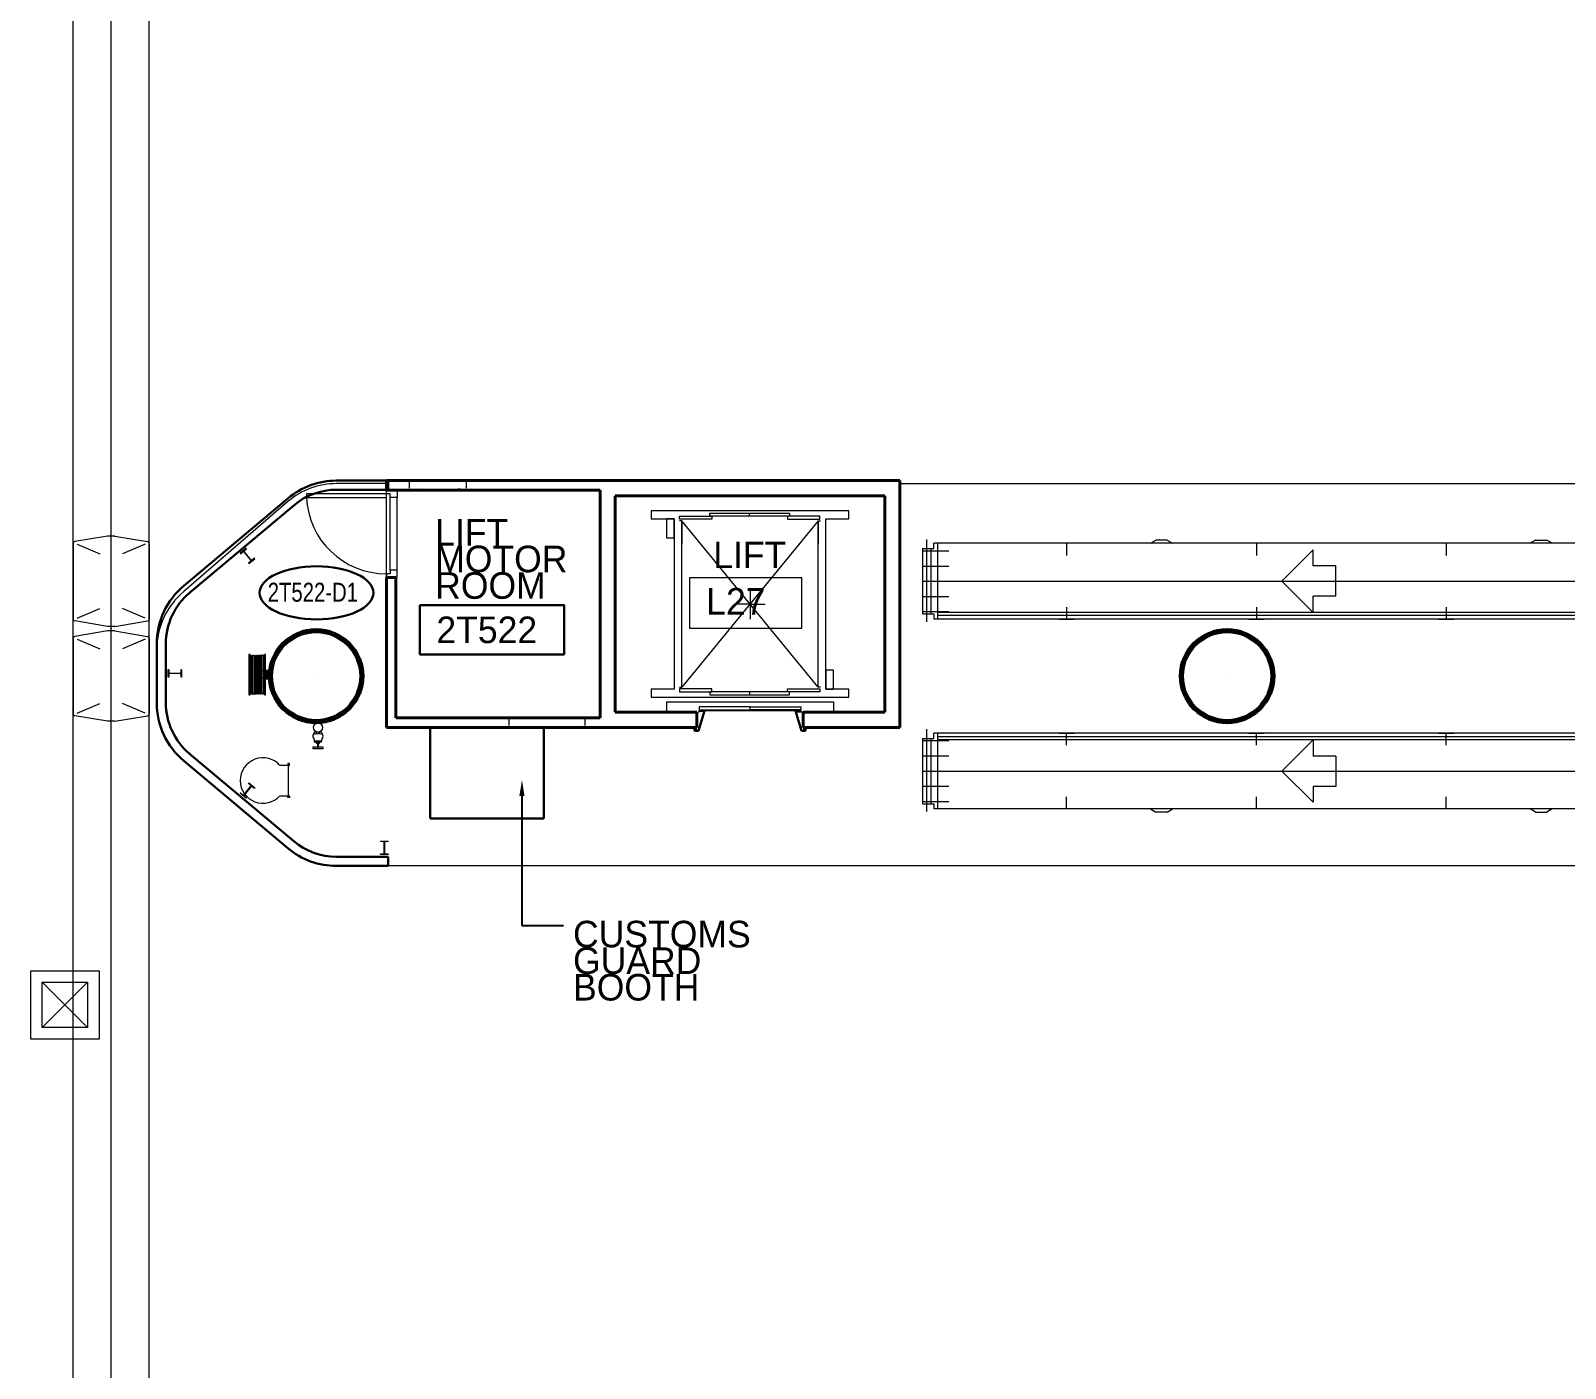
# Model space of a CAD drawing. Header units: metres. Extents: x 1807 to 3745, y 842 to 1968.
# Drawn here: x 3482.24 to 3502.45, y 1370.88 to 1388.5 of the extents above; entities that cross this region are included whole.
import ezdxf
from ezdxf import colors
from ezdxf.entities.mleader import LeaderData, LeaderLine
from ezdxf.enums import TextEntityAlignment as Align
from ezdxf.math import Vec2, Vec3

# ---------------------------------------------------------------- set-up
doc = ezdxf.new("R2010")
doc.units = ezdxf.units.M
doc.header["$MEASUREMENT"] = 0
doc.linetypes.add('DGN1', pattern=[7.299439, 0, -7.299439])
doc.layers.get('0').update_dxf_attribs({"lineweight": 0})
for name, color, linetype, lineweight in [('Level 1', 7, 'Continuous', 0), ('Level 31', 7, 'Continuous', 0), ('Level 33', 7, 'Continuous', 0), ('Primary Door', 7, 'Continuous', 0), ('TRIRIGA DOOR BOX', 7, 'Continuous', 0)]:
    doc.layers.add(name, color=color, linetype=linetype, lineweight=lineweight)
doc.styles.add('Style-CHAR_FAST_FONT', font='CHAR_FAST_FONT.shx', dxfattribs={"height": 0.2})

# ---------------------------------------------------------------- blocks, each defined once
blk = doc.blocks.new('AnonymusCell_232')
at = {"layer": 'Primary Door', "color": 7, "linetype": 'Continuous', "lineweight": 30}
blk.add_ellipse((0, 0), major_axis=(0.75, 0), ratio=0.466667, dxfattribs=at)
at = {"layer": 'Primary Door', "color": 7, "linetype": 'Continuous', "lineweight": 30, "style": 'Style-CHAR_FAST_FONT', "width": 0.799986}
blk.add_text('2T522-D1', height=0.25, dxfattribs=at).set_placement((-0.643, 0.133), align=Align.TOP_LEFT)
blk = doc.blocks.new('RFNUM4_48')
at = {"layer": 'Level 33', "color": 7, "linetype": 'Continuous', "lineweight": 13, "extrusion": (0, 0, -1)}
blk.add_lwpolyline([(0, 0), (-0.00985, 0), (-0.00985, 0.00442), (0, 0.00442)], close=True, dxfattribs=at)
at = {"layer": 'Level 33', "color": 7, "linetype": 'Continuous', "lineweight": 13, "style": 'Style-CHAR_FAST_FONT'}
blk.add_text('L27', height=0.002333, dxfattribs=at).set_placement((0.00147, 0.00235), align=Align.MIDDLE_LEFT)

msp = doc.modelspace()

# ---------------------------------------------------------------- linework, layer by layer
at = {"layer": 'Level 1', "color": 7, "linetype": 'Continuous', "lineweight": 0}
for p, q in [((3482.8, 1267.909), (3482.8, 1392.8)), ((3483.8, 1267.909), (3483.8, 1392.8)), ((3486.915, 1382.535), (3486.27, 1382.535)), ((3486.915, 1382.575), (3493.69, 1382.575)), ((3493.69, 1382.575), (3493.69, 1382.535)), ((3493.69, 1382.535), (3511.63, 1382.535)), ((3485.627, 1382.301), (3484.257, 1381.116)), ((3486.925, 1382.402), (3485.871, 1382.402)), ((3485.871, 1382.402), (3485.871, 1382.354)), ((3485.871, 1382.354), (3486.925, 1382.354)), ((3486.925, 1382.45), (3487.069, 1382.45)), ((3486.925, 1382.402), (3486.925, 1382.45)), ((3486.925, 1382.402), (3486.925, 1382.45)), ((3486.925, 1382.45), (3487.069, 1382.45)), ((3486.925, 1381.3), (3486.925, 1382.402)), ((3486.973, 1382.402), (3486.925, 1382.402)), ((3486.925, 1382.354), (3486.925, 1382.402)), ((3486.973, 1382.402), (3486.925, 1382.402)), ((3486.973, 1382.354), (3486.973, 1382.402)), ((3486.973, 1382.354), (3486.973, 1382.402)), ((3486.973, 1381.396), (3486.973, 1382.354)), ((3487.069, 1382.354), (3486.973, 1382.354)), ((3487.069, 1382.354), (3486.973, 1382.354)), ((3487.069, 1382.45), (3487.069, 1382.354)), ((3487.069, 1382.45), (3487.069, 1382.354)), ((3487.069, 1381.396), (3487.069, 1382.354)), ((3493.015, 1382.175), (3490.415, 1382.175)), ((3490.415, 1382.175), (3490.415, 1382.072)), ((3490.415, 1382.072), (3490.715, 1382.072)), ((3490.715, 1382.072), (3490.615, 1382.072)), ((3490.615, 1382.072), (3490.615, 1381.822)), ((3490.715, 1382.072), (3490.715, 1379.828)), ((3490.715, 1381.822), (3490.715, 1382.072)), ((3490.785, 1382.067), (3490.785, 1382.107)), ((3490.785, 1382.107), (3491.21, 1382.107)), ((3491.21, 1382.067), (3490.785, 1382.067)), ((3491.185, 1382.147), (3492.235, 1382.147)), ((3491.185, 1382.107), (3491.185, 1382.147)), ((3492.235, 1382.107), (3491.185, 1382.107)), ((3491.21, 1382.107), (3491.21, 1382.067)), ((3491.71, 1382.107), (3491.71, 1382.147)), ((3492.21, 1382.107), (3492.21, 1382.067)), ((3492.635, 1382.107), (3492.21, 1382.107)), ((3492.21, 1382.067), (3492.635, 1382.067)), ((3492.235, 1382.147), (3492.235, 1382.107)), ((3492.635, 1382.067), (3492.635, 1382.107)), ((3492.715, 1379.828), (3492.715, 1382.072)), ((3492.715, 1382.072), (3493.015, 1382.072)), ((3493.015, 1382.072), (3493.015, 1382.175)), ((3490.815, 1382.047), (3490.786, 1382.047)), ((3492.615, 1379.853), (3490.815, 1382.047)), ((3492.615, 1382.047), (3490.815, 1379.853)), ((3490.815, 1382.047), (3490.815, 1381.74)), ((3490.815, 1379.853), (3490.815, 1382.047)), ((3492.615, 1382.047), (3492.615, 1381.74)), ((3492.615, 1379.853), (3492.615, 1382.047)), ((3492.615, 1382.047), (3492.644, 1382.047)), ((3482.8, 1381.749), (3482.8, 1380.751)), ((3483.25, 1381.845), (3482.821, 1381.773)), ((3482.85, 1381.738), (3483.15, 1381.611)), ((3483.35, 1381.845), (3483.25, 1381.845)), ((3483.35, 1381.845), (3483.779, 1381.773)), ((3483.75, 1381.738), (3483.45, 1381.611)), ((3483.8, 1381.749), (3483.8, 1380.751)), ((3483.8, 1381.749), (3483.8, 1380.751)), ((3490.615, 1381.822), (3490.715, 1381.822)), ((3490.715, 1381.782), (3490.715, 1381.74)), ((3493.986, 1381.68), (3494.136, 1381.68)), ((3493.986, 1381.68), (3493.986, 1380.82)), ((3511.854, 1381.75), (3494.136, 1381.75)), ((3494.136, 1381.68), (3494.136, 1381.75)), ((3495.886, 1381.75), (3495.886, 1381.59)), ((3496.992, 1381.75), (3497.061, 1381.79)), ((3497.211, 1381.79), (3497.061, 1381.79)), ((3497.211, 1381.79), (3497.28, 1381.75)), ((3498.386, 1381.75), (3498.386, 1381.59)), ((3499.131, 1381.662), (3498.72, 1381.252)), ((3499.131, 1381.452), (3499.131, 1381.662)), ((3500.886, 1381.75), (3500.886, 1381.59)), ((3502.061, 1381.79), (3501.992, 1381.75)), ((3502.061, 1381.79), (3502.211, 1381.79)), ((3502.28, 1381.75), (3502.211, 1381.79)), ((3493.986, 1381.65), (3494.336, 1381.65)), ((3499.431, 1381.452), (3499.131, 1381.452)), ((3499.431, 1381.052), (3499.431, 1381.452)), ((3483.299, 1381.251), (3483.301, 1381.249)), ((3483.301, 1381.251), (3483.299, 1381.249)), ((3486.973, 1381.348), (3486.925, 1381.348)), ((3486.925, 1381.348), (3486.925, 1381.3)), ((3486.973, 1381.348), (3486.925, 1381.348)), ((3486.925, 1381.348), (3486.925, 1381.3)), ((3486.925, 1381.3), (3487.069, 1381.3)), ((3486.925, 1381.3), (3487.069, 1381.3)), ((3487.069, 1381.396), (3486.973, 1381.396)), ((3486.973, 1381.396), (3486.973, 1381.348)), ((3487.069, 1381.396), (3486.973, 1381.396)), ((3486.973, 1381.396), (3486.973, 1381.348)), ((3487.069, 1381.3), (3487.069, 1381.396)), ((3487.069, 1381.3), (3487.069, 1381.396)), ((3493.986, 1381.45), (3494.336, 1381.45)), ((3499.13, 1380.842), (3498.72, 1381.252)), ((3491.715, 1381.15), (3491.715, 1380.95)), ((3493.986, 1381.05), (3494.336, 1381.05)), ((3499.131, 1380.842), (3499.131, 1381.052)), ((3499.431, 1381.052), (3499.131, 1381.052)), ((3482.85, 1380.762), (3483.15, 1380.889)), ((3483.75, 1380.762), (3483.45, 1380.889)), ((3491.715, 1380.95), (3491.515, 1380.95)), ((3491.715, 1380.95), (3491.715, 1380.75)), ((3491.715, 1380.95), (3491.915, 1380.95)), ((3493.986, 1380.85), (3494.336, 1380.85)), ((3495.886, 1380.91), (3495.886, 1380.75)), ((3498.386, 1380.91), (3498.386, 1380.75)), ((3500.886, 1380.91), (3500.886, 1380.75)), ((3483.25, 1380.655), (3482.821, 1380.727)), ((3483.35, 1380.655), (3483.25, 1380.655)), ((3483.35, 1380.655), (3483.779, 1380.727)), ((3493.986, 1380.82), (3494.136, 1380.82)), ((3494.136, 1380.82), (3494.136, 1380.75)), ((3511.854, 1380.75), (3494.136, 1380.75)), ((3508.476, 1380.84), (3494.186, 1380.84)), ((3494.186, 1380.84), (3494.186, 1380.8)), ((3507.886, 1380.8), (3494.186, 1380.8)), ((3495.786, 1380.75), (3495.986, 1380.75)), ((3498.286, 1380.75), (3498.486, 1380.75)), ((3500.786, 1380.75), (3500.986, 1380.75)), ((3482.8, 1380.499), (3482.8, 1379.501)), ((3483.25, 1380.595), (3482.821, 1380.523)), ((3482.85, 1380.488), (3483.15, 1380.361)), ((3483.35, 1380.595), (3483.25, 1380.595)), ((3483.299, 1380.626), (3483.301, 1380.624)), ((3483.301, 1380.626), (3483.299, 1380.624)), ((3483.35, 1380.595), (3483.779, 1380.523)), ((3483.75, 1380.488), (3483.45, 1380.361)), ((3483.8, 1380.499), (3483.8, 1379.501)), ((3483.8, 1380.499), (3483.8, 1379.501)), ((3483.9, 1379.65), (3483.9, 1380.425)), ((3483.9, 1380.425), (3483.9, 1379.65)), ((3485.13, 1380.264), (3485.13, 1379.774)), ((3485.149, 1380.264), (3485.149, 1379.774)), ((3485.167, 1380.264), (3485.167, 1379.774)), ((3485.186, 1380.264), (3485.186, 1379.774)), ((3485.204, 1380.264), (3485.204, 1379.774)), ((3485.223, 1380.264), (3485.223, 1379.774)), ((3485.241, 1380.261), (3485.241, 1379.774)), ((3485.241, 1380.261), (3485.241, 1379.774)), ((3485.26, 1380.264), (3485.26, 1379.774)), ((3485.278, 1380.264), (3485.278, 1379.774)), ((3485.297, 1380.264), (3485.297, 1379.774)), ((3485.316, 1380.264), (3485.316, 1379.774)), ((3492.815, 1380.078), (3492.715, 1380.078)), ((3492.715, 1380.078), (3492.715, 1379.828)), ((3492.815, 1379.828), (3492.815, 1380.078)), ((3483.299, 1380.001), (3483.301, 1379.999)), ((3483.301, 1380.001), (3483.299, 1379.999)), ((3485.999, 1380.001), (3486.001, 1379.999)), ((3485.999, 1379.999), (3486.001, 1380.001)), ((3490.786, 1379.853), (3490.815, 1379.853)), ((3492.644, 1379.853), (3492.615, 1379.853)), ((3497.999, 1380.001), (3498.001, 1379.999)), ((3497.999, 1379.999), (3498.001, 1380.001)), ((3482.85, 1379.512), (3483.15, 1379.639)), ((3483.75, 1379.512), (3483.45, 1379.639)), ((3490.715, 1379.828), (3490.415, 1379.828)), ((3490.415, 1379.828), (3490.415, 1379.725)), ((3490.415, 1379.725), (3493.015, 1379.725)), ((3490.615, 1379.66), (3492.815, 1379.66)), ((3490.615, 1379.66), (3490.615, 1379.525)), ((3491.21, 1379.833), (3490.785, 1379.833)), ((3490.785, 1379.833), (3490.785, 1379.793)), ((3490.785, 1379.793), (3491.21, 1379.793)), ((3492.235, 1379.793), (3491.185, 1379.793)), ((3491.185, 1379.793), (3491.185, 1379.753)), ((3491.185, 1379.753), (3492.235, 1379.753)), ((3491.21, 1379.793), (3491.21, 1379.833)), ((3491.71, 1379.793), (3491.71, 1379.753)), ((3492.21, 1379.793), (3492.21, 1379.833)), ((3492.21, 1379.833), (3492.635, 1379.833)), ((3492.635, 1379.793), (3492.21, 1379.793)), ((3492.235, 1379.753), (3492.235, 1379.793)), ((3492.635, 1379.833), (3492.635, 1379.793)), ((3493.015, 1379.828), (3492.715, 1379.828)), ((3492.715, 1379.828), (3492.815, 1379.828)), ((3492.815, 1379.66), (3492.815, 1379.525)), ((3493.015, 1379.725), (3493.015, 1379.828)), ((3483.25, 1379.405), (3482.821, 1379.477)), ((3483.35, 1379.405), (3483.779, 1379.477)), ((3491.715, 1379.595), (3491.045, 1379.595)), ((3491.045, 1379.595), (3491.045, 1379.555)), ((3491.045, 1379.555), (3491.715, 1379.555)), ((3492.315, 1379.545), (3491.115, 1379.545)), ((3491.715, 1379.595), (3492.385, 1379.595)), ((3491.715, 1379.555), (3491.715, 1379.595)), ((3491.715, 1379.555), (3491.715, 1379.595)), ((3492.385, 1379.555), (3491.715, 1379.555)), ((3492.385, 1379.595), (3492.385, 1379.555)), ((3483.35, 1379.405), (3483.25, 1379.405)), ((3483.299, 1379.376), (3483.301, 1379.374)), ((3483.301, 1379.376), (3483.299, 1379.374)), ((3485.976, 1379.243), (3485.976, 1379.258)), ((3485.985, 1379.261), (3485.985, 1379.277)), ((3486.005, 1379.243), (3486.005, 1379.258)), ((3486.042, 1379.243), (3486.042, 1379.258)), ((3486.062, 1379.277), (3486.062, 1379.261)), ((3486.07, 1379.258), (3486.071, 1379.258)), ((3486.071, 1379.258), (3486.071, 1379.243)), ((3511.854, 1379.25), (3494.136, 1379.25)), ((3494.136, 1379.18), (3494.136, 1379.25)), ((3495.786, 1379.25), (3495.986, 1379.25)), ((3495.886, 1379.09), (3495.886, 1379.25)), ((3498.286, 1379.25), (3498.486, 1379.25)), ((3498.386, 1379.09), (3498.386, 1379.25)), ((3500.786, 1379.25), (3500.986, 1379.25)), ((3500.886, 1379.09), (3500.886, 1379.25)), ((3486.091, 1379.066), (3485.956, 1379.066)), ((3485.956, 1379.066), (3485.956, 1379.046)), ((3485.956, 1379.046), (3486.091, 1379.046)), ((3486.071, 1379.143), (3485.976, 1379.143)), ((3485.976, 1379.143), (3485.976, 1379.133)), ((3485.976, 1379.133), (3486.071, 1379.133)), ((3486.046, 1379.133), (3486.001, 1379.133)), ((3486.001, 1379.133), (3486.001, 1379.124)), ((3486.016, 1379.101), (3486.012, 1379.101)), ((3486.013, 1379.121), (3486.013, 1379.133)), ((3486.031, 1379.101), (3486.016, 1379.101)), ((3486.016, 1379.101), (3486.016, 1379.066)), ((3486.016, 1379.066), (3486.031, 1379.066)), ((3486.036, 1379.101), (3486.031, 1379.101)), ((3486.031, 1379.066), (3486.031, 1379.101)), ((3486.034, 1379.121), (3486.034, 1379.133)), ((3486.046, 1379.121), (3486.046, 1379.133)), ((3486.071, 1379.133), (3486.071, 1379.143)), ((3486.091, 1379.046), (3486.091, 1379.066)), ((3493.986, 1379.18), (3494.136, 1379.18)), ((3493.986, 1379.18), (3493.986, 1378.32)), ((3493.986, 1379.15), (3494.336, 1379.15)), ((3507.886, 1379.2), (3494.186, 1379.2)), ((3494.186, 1379.2), (3494.186, 1379.16)), ((3508.476, 1379.16), (3494.186, 1379.16)), ((3499.13, 1379.158), (3498.72, 1378.748)), ((3499.131, 1379.158), (3499.131, 1378.948)), ((3485.627, 1377.734), (3484.257, 1378.884)), ((3493.986, 1378.95), (3494.336, 1378.95)), ((3499.431, 1378.948), (3499.131, 1378.948)), ((3499.431, 1378.948), (3499.431, 1378.548)), ((3499.131, 1378.338), (3498.72, 1378.748)), ((3493.986, 1378.55), (3494.336, 1378.55)), ((3499.131, 1378.548), (3499.131, 1378.338)), ((3499.431, 1378.548), (3499.131, 1378.548)), ((3493.986, 1378.35), (3494.336, 1378.35)), ((3493.986, 1378.32), (3494.136, 1378.32)), ((3494.136, 1378.32), (3494.136, 1378.25)), ((3511.854, 1378.25), (3494.136, 1378.25)), ((3495.886, 1378.25), (3495.886, 1378.41)), ((3496.992, 1378.25), (3497.061, 1378.21)), ((3497.211, 1378.21), (3497.28, 1378.25)), ((3498.386, 1378.25), (3498.386, 1378.41)), ((3500.886, 1378.25), (3500.886, 1378.41)), ((3502.061, 1378.21), (3501.992, 1378.25)), ((3502.28, 1378.25), (3502.211, 1378.21)), ((3497.211, 1378.21), (3497.061, 1378.21)), ((3502.061, 1378.21), (3502.211, 1378.21)), ((3511.63, 1377.5), (3486.27, 1377.5)), ((3482.24, 1376.12), (3483.14, 1376.12)), ((3482.24, 1375.22), (3482.24, 1376.12)), ((3483.14, 1376.12), (3483.14, 1375.22)), ((3482.39, 1375.97), (3482.99, 1375.37)), ((3482.99, 1375.97), (3482.39, 1375.37)), ((3483.14, 1375.22), (3482.24, 1375.22))]:
    msp.add_line(p, q, dxfattribs=at)
at = {"layer": 'Level 1', "color": 7, "linetype": 'Continuous', "lineweight": 0, "ltscale": 4}
for p, q in [((3483.3, 1267.909), (3483.3, 1392.8)), ((3494.041, 1381.8), (3494.041, 1380.715)), ((3494.096, 1381.68), (3494.096, 1380.82)), ((3494.186, 1381.75), (3494.186, 1380.75)), ((3493.986, 1381.25), (3512.72, 1381.25)), ((3494.041, 1379.3), (3494.041, 1378.215)), ((3494.186, 1379.25), (3494.186, 1378.25)), ((3494.096, 1379.18), (3494.096, 1378.32)), ((3493.986, 1378.75), (3512.72, 1378.75))]:
    msp.add_line(p, q, dxfattribs=at)
at = {"layer": 'Level 1', "color": 7, "linetype": 'Continuous', "lineweight": 30}
for p, q in [((3486.95, 1382.575), (3486.27, 1382.575)), ((3486.95, 1382.455), (3486.95, 1382.575)), ((3485.627, 1382.341), (3484.257, 1381.191)), ((3486.27, 1382.455), (3486.95, 1382.455)), ((3484.334, 1381.099), (3485.704, 1382.249)), ((3483.9, 1380.425), (3483.9, 1379.65)), ((3484.02, 1379.65), (3484.02, 1380.425)), ((3485.34, 1380.07), (3485.34, 1379.968)), ((3485.369, 1380.07), (3485.34, 1380.07)), ((3485.369, 1379.968), (3485.369, 1380.07)), ((3485.34, 1379.968), (3485.369, 1379.968)), ((3491.115, 1379.545), (3491.035, 1379.28)), ((3491.045, 1379.525), (3491.045, 1379.545)), ((3491.045, 1379.545), (3491.115, 1379.545)), ((3492.385, 1379.545), (3492.315, 1379.545)), ((3492.315, 1379.545), (3492.395, 1379.28)), ((3492.385, 1379.525), (3492.385, 1379.545)), ((3489, 1379.325), (3487.5, 1379.325)), ((3487.5, 1379.325), (3487.5, 1378.125)), ((3489, 1378.125), (3489, 1379.325)), ((3490.985, 1379.28), (3490.985, 1379.305)), ((3490.985, 1379.305), (3491.015, 1379.305)), ((3491.035, 1379.28), (3490.985, 1379.28)), ((3492.395, 1379.28), (3492.445, 1379.28)), ((3492.445, 1379.305), (3492.415, 1379.305)), ((3492.445, 1379.28), (3492.445, 1379.305)), ((3484.257, 1378.884), (3485.627, 1377.734)), ((3485.704, 1377.826), (3484.334, 1378.976)), ((3487.5, 1378.125), (3489, 1378.125)), ((3486.95, 1377.62), (3486.27, 1377.62)), ((3486.95, 1377.5), (3486.95, 1377.62)), ((3486.27, 1377.5), (3486.95, 1377.5))]:
    msp.add_line(p, q, dxfattribs=at)
at = {"layer": 'Level 1', "color": 7, "linetype": 'Continuous', "lineweight": 40}
for p, q in [((3493.69, 1382.575), (3486.925, 1382.575)), ((3486.925, 1382.575), (3486.925, 1382.45)), ((3493.69, 1379.325), (3493.69, 1382.575)), ((3486.925, 1382.45), (3489.74, 1382.45)), ((3489.74, 1382.45), (3489.74, 1379.45)), ((3489.94, 1379.525), (3489.94, 1382.375)), ((3489.94, 1382.375), (3493.49, 1382.375)), ((3493.49, 1382.375), (3493.49, 1379.525)), ((3486.925, 1381.3), (3486.925, 1379.325)), ((3487.05, 1381.3), (3486.925, 1381.3)), ((3487.05, 1379.45), (3487.05, 1381.3)), ((3489.74, 1379.45), (3487.05, 1379.45)), ((3491.015, 1379.525), (3489.94, 1379.525)), ((3491.015, 1379.325), (3491.015, 1379.525)), ((3493.49, 1379.525), (3492.415, 1379.525)), ((3492.415, 1379.525), (3492.415, 1379.325)), ((3486.925, 1379.325), (3491.015, 1379.325)), ((3492.415, 1379.325), (3493.69, 1379.325))]:
    msp.add_line(p, q, dxfattribs=at)
at = {"layer": 'Level 1', "color": 7, "linetype": 'DGN1', "lineweight": 13}
for p, q in [((3487.225, 1382.575), (3487.225, 1382.45)), ((3487.225, 1382.45), (3487.975, 1382.575)), ((3487.975, 1382.45), (3487.225, 1382.575)), ((3487.975, 1382.575), (3487.975, 1382.45)), ((3488.54, 1379.45), (3488.54, 1379.325)), ((3488.54, 1379.325), (3489.54, 1379.45)), ((3489.54, 1379.325), (3488.54, 1379.45)), ((3489.54, 1379.45), (3489.54, 1379.325))]:
    msp.add_line(p, q, dxfattribs=at)
at = {"layer": 'Level 1', "color": 7, "linetype": 'Continuous', "lineweight": 13}
for p, q in [((3485.077, 1381.684), (3485, 1381.618)), ((3485.051, 1381.651), (3485.083, 1381.678)), ((3485.083, 1381.678), (3485.077, 1381.684)), ((3485, 1381.618), (3485.005, 1381.612)), ((3485.005, 1381.612), (3485.036, 1381.639)), ((3485.047, 1381.638), (3485.141, 1381.525)), ((3485.145, 1381.528), (3485.05, 1381.641)), ((3485.14, 1381.514), (3485.109, 1381.488)), ((3485.109, 1381.488), (3485.114, 1381.482)), ((3485.114, 1381.482), (3485.192, 1381.547)), ((3485.187, 1381.554), (3485.155, 1381.527)), ((3485.192, 1381.547), (3485.187, 1381.554)), ((3485.114, 1380.284), (3485.114, 1379.754)), ((3485.129, 1380.284), (3485.114, 1380.284)), ((3485.129, 1379.754), (3485.129, 1380.284)), ((3485.319, 1380.284), (3485.319, 1379.754)), ((3485.333, 1380.284), (3485.319, 1380.284)), ((3485.333, 1379.754), (3485.333, 1380.284)), ((3484.05, 1379.987), (3484.05, 1380.088)), ((3484.05, 1380.088), (3484.058, 1380.088)), ((3484.058, 1380.088), (3484.058, 1380.047)), ((3484.066, 1380.04), (3484.212, 1380.04)), ((3484.22, 1380.047), (3484.22, 1380.088)), ((3484.22, 1380.088), (3484.228, 1380.088)), ((3484.228, 1380.088), (3484.228, 1379.987)), ((3484.058, 1379.987), (3484.05, 1379.987)), ((3484.058, 1380.028), (3484.058, 1379.987)), ((3484.212, 1380.035), (3484.066, 1380.035)), ((3484.22, 1379.987), (3484.22, 1380.028)), ((3484.228, 1379.987), (3484.22, 1379.987)), ((3485.114, 1379.754), (3485.129, 1379.754)), ((3485.319, 1379.754), (3485.333, 1379.754)), ((3485.637, 1378.825), (3485.524, 1378.825)), ((3485.65, 1378.85), (3485.625, 1378.85)), ((3485.625, 1378.85), (3485.625, 1378.825)), ((3485.625, 1378.825), (3485.65, 1378.825)), ((3485.637, 1378.425), (3485.637, 1378.825)), ((3485.65, 1378.825), (3485.65, 1378.85)), ((3485, 1378.457), (3485.005, 1378.463)), ((3485.077, 1378.391), (3485, 1378.457)), ((3485.005, 1378.463), (3485.036, 1378.436)), ((3485.047, 1378.437), (3485.141, 1378.55)), ((3485.145, 1378.547), (3485.05, 1378.434)), ((3485.051, 1378.424), (3485.083, 1378.397)), ((3485.109, 1378.587), (3485.114, 1378.593)), ((3485.14, 1378.561), (3485.109, 1378.587)), ((3485.114, 1378.593), (3485.192, 1378.528)), ((3485.187, 1378.521), (3485.155, 1378.548)), ((3485.192, 1378.528), (3485.187, 1378.521)), ((3485.524, 1378.425), (3485.637, 1378.425)), ((3485.625, 1378.4), (3485.625, 1378.425)), ((3485.625, 1378.425), (3485.65, 1378.425)), ((3485.65, 1378.425), (3485.65, 1378.4)), ((3485.083, 1378.397), (3485.077, 1378.391)), ((3485.65, 1378.4), (3485.625, 1378.4)), ((3486.849, 1377.82), (3486.849, 1377.828)), ((3486.849, 1377.828), (3486.95, 1377.828)), ((3486.89, 1377.82), (3486.849, 1377.82)), ((3486.897, 1377.666), (3486.897, 1377.812)), ((3486.902, 1377.812), (3486.902, 1377.666)), ((3486.95, 1377.82), (3486.909, 1377.82)), ((3486.95, 1377.828), (3486.95, 1377.82)), ((3486.849, 1377.65), (3486.849, 1377.658)), ((3486.849, 1377.658), (3486.89, 1377.658)), ((3486.95, 1377.65), (3486.849, 1377.65)), ((3486.909, 1377.658), (3486.95, 1377.658)), ((3486.95, 1377.658), (3486.95, 1377.65)), ((3482.39, 1375.97), (3482.99, 1375.97)), ((3482.39, 1375.37), (3482.39, 1375.97)), ((3482.99, 1375.97), (3482.99, 1375.37)), ((3482.99, 1375.37), (3482.39, 1375.37))]:
    msp.add_line(p, q, dxfattribs=at)
at = {"layer": 'Level 1', "color": 7, "linetype": 'DGN1', "lineweight": 0}
for p, q in [((3485.339, 1380.067), (3485.132, 1380.067)), ((3485.339, 1379.971), (3485.132, 1379.971)), ((3492.415, 1379.525), (3491.015, 1379.525))]:
    msp.add_line(p, q, dxfattribs=at)
at = {"layer": 'Level 1', "color": 7, "linetype": 'Continuous', "lineweight": 70}
for centre in [(3486, 1380), (3498, 1380)]:
    msp.add_circle(centre, 0.6, dxfattribs=at)
at = {"layer": 'Level 1', "color": 7, "linetype": 'Continuous', "lineweight": 13}
msp.add_circle((3486.024, 1379.323), 0.06, dxfattribs=at)
at = {"layer": 'Level 1', "color": 7, "linetype": 'Continuous', "lineweight": 30}
for centre, radius, start, end in [((3486.27, 1381.575), 1, 90.0003, 130.0096), ((3486.27, 1381.575), 0.88, 90.0003, 130.0096), ((3484.9, 1380.425), 1, 130.0105, 179.9992), ((3484.9, 1380.425), 0.88, 130.0105, 179.9992), ((3484.9, 1379.65), 1, 179.9989, 229.9901), ((3484.9, 1379.65), 0.88, 179.9989, 229.9901), ((3486.27, 1378.5), 0.88, 229.9904, 269.9991), ((3486.27, 1378.5), 1, 229.9904, 269.9991)]:
    msp.add_arc(centre, radius, start, end, dxfattribs=at)
at = {"layer": 'Level 1', "color": 7, "linetype": 'Continuous', "lineweight": 0}
for centre, radius, start, end in [((3486.27, 1381.535), 1, 90, 130.0106), ((3486.925, 1382.402), 1.054, 182.6026, 270), ((3482.825, 1381.749), 0.025, 99.4624, 180), ((3483.775, 1381.749), 0.025, 360, 80.5376), ((3484.9, 1380.35), 1, 130.0106, 180), ((3482.825, 1380.751), 0.025, 180, 260.5378), ((3483.775, 1380.751), 0.025, 279.4622, 360), ((3482.825, 1380.499), 0.025, 99.4624, 180), ((3483.775, 1380.499), 0.025, 360, 80.5376), ((3484.9, 1379.65), 1, 180, 229.9899), ((3484.9, 1379.65), 1, 180, 229.9899), ((3482.825, 1379.501), 0.025, 180, 260.5378), ((3483.775, 1379.501), 0.025, 279.4622, 360), ((3485.99, 1379.212), 0.0339, 113.2427, 208.8427), ((3485.991, 1379.221), 0.04, 68.767, 111.233), ((3485.991, 1379.281), 0.04, 248.767, 291.233), ((3486.024, 1379.191), 0.0701, 74.7036, 105.2964), ((3486.024, 1379.311), 0.0701, 254.7036, 285.2964), ((3486.057, 1379.221), 0.04, 68.767, 111.233), ((3486.057, 1379.281), 0.04, 248.767, 291.233), ((3486.058, 1379.212), 0.0339, 331.1573, 66.7573), ((3485.897, 1379.147), 0.0799, 357.2159, 37.4014), ((3486.007, 1379.123), 0.00618, 166.1244, 346.1244), ((3485.992, 1379.102), 0.0205, 359.2613, 50.134), ((3486.024, 1379.129), 0.0127, 214.4192, 325.5808), ((3486.04, 1379.123), 0.00618, 193.8756, 346.1244), ((3486.056, 1379.102), 0.0205, 129.866, 180.7387), ((3486.151, 1379.147), 0.0799, 142.5986, 182.7841), ((3486.27, 1378.5), 1, 229.9895, 270)]:
    msp.add_arc(centre, radius, start, end, dxfattribs=at)
at = {"layer": 'Level 1', "color": 7, "linetype": 'Continuous', "lineweight": 13}
for centre, radius, start, end in [((3485.041, 1381.633), 0.0076, 40, 130), ((3485.056, 1381.646), 0.0076, 130, 220), ((3485.135, 1381.52), 0.0076, 310, 40), ((3485.15, 1381.533), 0.0076, 220, 310), ((3484.066, 1380.047), 0.0076, 180, 270), ((3484.212, 1380.047), 0.0076, 270, 0), ((3484.066, 1380.028), 0.0076, 90, 180), ((3484.212, 1380.028), 0.0076, 0, 90), ((3485.3, 1378.625), 0.3, 41.8097, 318.1891), ((3485.041, 1378.442), 0.0076, 230, 320), ((3485.056, 1378.429), 0.0076, 140, 230), ((3485.135, 1378.555), 0.0076, 320, 50), ((3485.15, 1378.542), 0.0076, 50, 140), ((3486.89, 1377.812), 0.0076, 0, 90), ((3486.909, 1377.812), 0.0076, 90, 180), ((3486.89, 1377.666), 0.0076, 270, 0), ((3486.909, 1377.666), 0.0076, 180, 270)]:
    msp.add_arc(centre, radius, start, end, dxfattribs=at)
at = {"layer": 'Level 1', "color": 7, "linetype": 'Continuous', "lineweight": 0, "extrusion": (0, 0, -1)}
for centre, major_axis, ratio in [((3485.139, 1380.257), (0, -0.017), 0.578812), ((3485.158, 1380.257), (0, -0.017), 0.578812), ((3485.176, 1380.257), (0, -0.017), 0.578812), ((3485.195, 1380.257), (0, -0.017), 0.578812), ((3485.213, 1380.257), (0, -0.017), 0.578812), ((3485.232, 1380.257), (0, -0.017), 0.578812), ((3485.251, 1379.781), (0, 0.017), 0.578813), ((3485.269, 1379.781), (0, 0.017), 0.578813), ((3485.288, 1379.781), (0, 0.017), 0.578813), ((3485.306, 1379.781), (0, 0.017), 0.578813)]:
    msp.add_ellipse(centre, major_axis=major_axis, ratio=ratio, start_param=1.981756, end_param=4.478097, dxfattribs=at)
at = {"layer": 'Level 1', "color": 7, "linetype": 'Continuous', "lineweight": 0}
for centre, major_axis, ratio in [((3485.251, 1380.257), (0, 0.017), 0.578812), ((3485.269, 1380.257), (0, 0.017), 0.578812), ((3485.288, 1380.257), (0, 0.017), 0.578812), ((3485.306, 1380.257), (0, 0.017), 0.578812), ((3485.139, 1379.781), (0, -0.017), 0.578813), ((3485.158, 1379.781), (0, -0.017), 0.578813), ((3485.176, 1379.781), (0, -0.017), 0.578813), ((3485.195, 1379.781), (0, -0.017), 0.578813), ((3485.213, 1379.781), (0, -0.017), 0.578813), ((3485.232, 1379.781), (0, -0.017), 0.578813)]:
    msp.add_ellipse(centre, major_axis=major_axis, ratio=ratio, start_param=5.123349, end_param=7.619689, dxfattribs=at)
at = {"layer": 'TRIRIGA DOOR BOX', "color": 251, "linetype": 'Continuous', "lineweight": 30, "true_color": 0x555555}
msp.add_lwpolyline([(3487.367, 1380.935), (3489.267, 1380.935), (3489.267, 1380.285), (3487.367, 1380.285)], close=True, dxfattribs=at)

# ---------------------------------------------------------------- block references
at = {"color": 7, "linetype": 'Continuous', "lineweight": 0}
msp.add_blockref('AnonymusCell_232', (3486.005, 1381.097), dxfattribs=at)
at = {"color": 1, "linetype": 'Continuous', "lineweight": 13, "xscale": 149.9999906867585, "yscale": 149.9999906867585, "zscale": 149.9999906867585}
msp.add_blockref('RFNUM4_48', (3490.918, 1380.633), dxfattribs=at)

# ---------------------------------------------------------------- texts
at = {"layer": 'Level 31', "color": 7, "linetype": 'Continuous', "lineweight": 13, "style": 'Style-CHAR_FAST_FONT'}
msp.add_text('LIFT', height=0.35, dxfattribs=at).set_placement((3491.231, 1381.597), align=Align.MIDDLE_LEFT)
at = {"layer": 'Level 31', "color": 7, "linetype": 'Continuous', "lineweight": 30, "char_height": 0.35, "attachment_point": 4, "line_spacing_factor": 0.6, "style": 'Style-CHAR_FAST_FONT'}
for s, insert, width in [('LIFT\\PMOTOR\\PROOM\\P', (3487.568, 1381.541), 1.78555), ('CUSTOMS\\PGUARD\\PBOOTH\\P', (3489.384, 1376.25), 2.54949)]:
    msp.add_mtext(s, dxfattribs=dict(at, insert=insert, width=width))
at = {"layer": 'Level 33', "color": 7, "linetype": 'Continuous', "lineweight": 30, "style": 'Style-CHAR_FAST_FONT'}
msp.add_text('2T522', height=0.35, dxfattribs=at).set_placement((3487.584, 1380.61), align=Align.MIDDLE_LEFT)

# ---------------------------------------------------------------- leaders
at = {"layer": 'Level 31', "color": 7, "linetype": 'Continuous', "lineweight": 13}
ml = msp.add_multileader_mtext('Standard', dxfattribs=at)
ml.set_content('')
ml.set_leader_properties()
ml.build(insert=Vec2(0, 0))
ml.multileader.update_dxf_attribs({"text_left_attachment_type": 2, "text_right_attachment_type": 2, "text_top_attachment_type": 2, "text_bottom_attachment_type": 2, "dogleg_length": 0, "arrow_head_size": 0.21})
ctx = ml.context
ctx.base_point, ctx.char_height, ctx.arrow_head_size, ctx.landing_gap_size, ctx.plane_origin = Vec3(2951.646, 1496.686), 0.2, 0.21, 0, Vec3(2951.1, 1498.6)
ctx.left_attachment, ctx.right_attachment, ctx.top_attachment, ctx.bottom_attachment = 2, 2, 2, 2
notes = []
notes.append((ctx, [(0, (1, 1, 0), (3489.257, 1376.717), (1, 0), 0, [(0, [(3488.711, 1378.631), (3488.711, 1376.717)], 0, [])])]))
ctx.mtext, ml.multileader.dxf.content_type = None, 0
for ctx, leaders in notes:
    for number, flags, end, landing, length, lines in leaders:
        leader = LeaderData()
        leader.index, (leader.has_last_leader_line, leader.has_dogleg_vector, leader.attachment_direction) = number, flags
        leader.last_leader_point, leader.dogleg_vector, leader.dogleg_length = Vec3(end), Vec3(landing), length
        for number, points, colour, breaks in lines:
            line = LeaderLine()
            line.index, line.vertices, line.color, line.breaks = number, Vec3.list(points), colors.encode_raw_color(colour), breaks
            leader.lines.append(line)
        ctx.leaders.append(leader)

doc.saveas('drawing.dxf')
